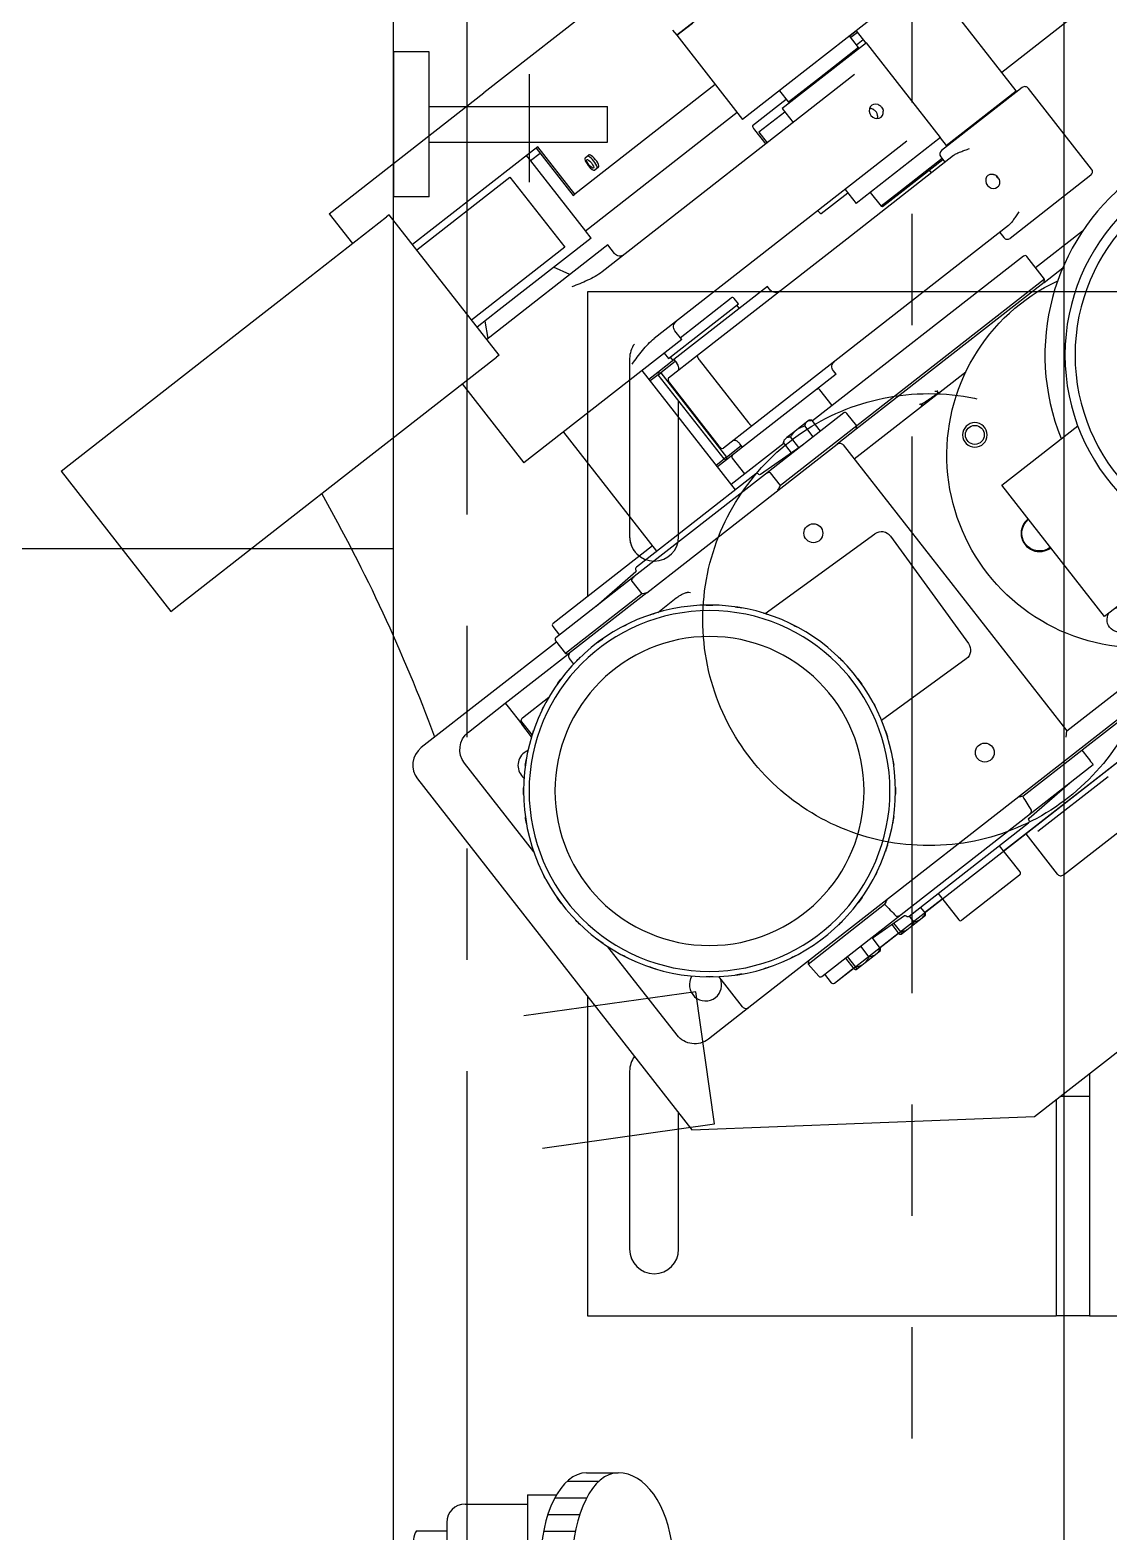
# Model space of a CAD drawing. Header units: millimetres. Extents: x 10462777 to 22643323, y 453826 to 1389191.
# Drawn here: x 11298208 to 11298692, y 595325 to 595999 of the extents above; entities that cross this region are included whole.
import ezdxf

# ---------------------------------------------------------------- set-up
doc = ezdxf.new("R2010")
doc.units = ezdxf.units.MM
doc.header["$LTSCALE"] = 200
doc.header["$MEASUREMENT"] = 0
for name, pattern in [('CENTER', [2, 1.25, -0.25, 0.25, -0.25]), ('HIDDEN', [3.75, 2.5, -1.25]), ('PHANTOM', [2.5, 1.25, -0.25, 0.25, -0.25, 0.25, -0.25])]:
    doc.linetypes.add(name, pattern=pattern)
doc.layers.get('0').update_dxf_attribs({"linetype": 'CONTINUOUS'})
doc.layers.add('203', color=7, linetype='CONTINUOUS', true_color=0xffffff)
doc.layers.add('TOP$23', color=7, linetype='CONTINUOUS', true_color=0xffffff)
doc.layers.add('7', color=7, linetype='CONTINUOUS')
doc.layers.add('CENTER', color=1, linetype='CONTINUOUS')
doc.layers.add('LAYOUT', color=8, linetype='CONTINUOUS', lineweight=25)

# ---------------------------------------------------------------- blocks, each defined once
blk = doc.blocks.new('r710ic')
at = {"layer": 'LAYOUT', "color": 3}
blk.add_circle((272041.37, 104232.63), 2050.12, dxfattribs=at)
blk = doc.blocks.new('A$C5E755264')
at = {"color": 60}
for p, q in [((60.68, 125.87), (60.68, 112.26)), ((64.41, 112.26), (26.46, 112.26)), ((76.79, 75.96), (14.09, 75.96))]:
    blk.add_line(p, q, dxfattribs=at)
at = {"color": 60, "linetype": 'Continuous'}
for p, q in [((72.66, 104.01), (72.66, 75.96)), ((76.79, 75.96), (76.79, 63.01))]:
    blk.add_line(p, q, dxfattribs=at)
at = {"color": 60, "linetype": 'CENTER'}
for p, q in [((60.44, 68.82), (60.44, 54.53)), ((67.94, 66.9), (67.94, 52.61)), ((75.44, 63.76), (75.44, 49.47)), ((82.94, 58.2), (82.94, 43.91)), ((86.69, 49.61), (86.69, 35.32))]:
    blk.add_line(p, q, dxfattribs=at)
at = {"color": 60}
for centre, radius, start, end in [((56.87, 120.62), 6.49, 54.0166, 125.9834), ((64.41, 104.01), 8.25, 0, 90)]:
    blk.add_arc(centre, radius, start, end, dxfattribs=at)
at = {"color": 60, "linetype": 'Continuous'}
for centre in [(45.44, 49.61), (45.44, 35.32)]:
    blk.add_ellipse(centre, major_axis=(-41.25, 0), ratio=0.5, start_param=3.141593, end_param=6.283185, dxfattribs=at)
at = {"color": 60}
blk.add_ellipse((45.44, 35.32), major_axis=(-41.25, 0), ratio=0.600481, start_param=1.746199, end_param=3.141593, dxfattribs=at)
blk = doc.blocks.new('A$C107C3577')
at = {"color": 151}
blk.add_line((2172, 136.11), (2172, 1873.11), dxfattribs=at)
at = {"color": 4}
blk.add_line((733, 136.11), (2418.73, 136.11), dxfattribs=at)
at = {"layer": '7', "color": 2}
for p, q in [((2395, 136.11), (2330, 136.11)), ((2330, 120.11), (2330, 136.11)), ((2395, 120.11), (2395, 136.11)), ((2330, 120.11), (2395, 120.11)), ((2354.5, 120.11), (2354.5, 40.11)), ((2370.5, 120.11), (2370.5, 40.11)), ((2354.5, 40.11), (2370.5, 40.11))]:
    blk.add_line(p, q, dxfattribs=at)
at = {"layer": 'CENTER'}
blk.add_line((2336.5, 75.11), (2385.09, 75.11), dxfattribs=at)
at = {"layer": '7', "linetype": 'Continuous'}
blk.add_blockref('A$C5E755264', (1670.53, 0), dxfattribs=at)

msp = doc.modelspace()

# ---------------------------------------------------------------- linework, layer by layer
at = {"linetype": 'HIDDEN'}
msp.add_circle((11298611.13364, 595734.49862, 0), 101.50652, dxfattribs=at)
at = {"layer": '203', "color": 252, "linetype": 'Continuous'}
for p, q in [((11299260.44565, 596461.97454, 0), (11298643.89346, 595980.27119, 0)), ((11298562.52656, 596089.19969, 0), (11298411.34375, 595971.08273, 0)), ((11298650.34905, 595971.98996, 0), (11298610.02281, 596023.60521, 0)), ((11298518.42521, 596012.95538, 0), (11298497.90313, 595996.92177, 0)), ((11298592.0731, 596009.58168, 0), (11298547.97738, 595975.13032, 0)), ((11298497.90313, 595996.92177, 0), (11298504.96327, 596002.43776, 0)), ((11298496.05612, 595999.28584, 0), (11298497.90313, 595996.92177, 0)), ((11298497.90313, 595996.92177, 0), (11298527.4553, 595959.09672, 0)), ((11298579.56998, 595991.4748, 0), (11298575.52468, 595996.65255, 0)), ((11298578.54261, 595998.92087, 0), (11298575.56441, 595996.59404, 0)), ((11298579.11851, 595998.1914, 0), (11298576.14267, 595995.86642, 0)), ((11298578.50193, 595998.9784, 0), (11298582.85497, 595993.40675, 0)), ((11298578.60583, 595992.71471, 0), (11298581.58591, 595995.043, 0)), ((11298583.02991, 595993.54347, 0), (11298546.42973, 595964.94828, 0)), ((11298579.56998, 595991.4748, 0), (11298561.9697, 595977.72395, 0)), ((11298579.48381, 595990.77295, 0), (11298579.56998, 595991.4748, 0)), ((11298616.2761, 595950.99028, 0), (11298583.02991, 595993.54347, 0)), ((11298515.18539, 595974.8015, 0), (11298452.18622, 595925.58115, 0)), ((11298577.75616, 595979.27088, 0), (11298464.40542, 595890.71158, 0)), ((11298547.97738, 595975.13032, 0), (11298527.4553, 595959.09672, 0)), ((11298561.9697, 595977.72395, 0), (11298548.04911, 595966.84799, 0)), ((11298341.82007, 595916.76488, 0), (11298411.34375, 595971.08273, 0)), ((11298547.08193, 595968.08554, 0), (11298531.98187, 595956.28808, 0)), ((11298544.00381, 595972.02574, 0), (11298548.04911, 595966.84799, 0)), ((11298650.2068, 595971.24431, 0), (11298616.77194, 595945.12213, 0)), ((11298618.82817, 595947.36316, 0), (11298650.34905, 595971.98996, 0)), ((11298653.02095, 595973.44296, 0), (11298650.2068, 595971.24431, 0)), ((11298650.26288, 595971.28812, 0), (11298650.34905, 595971.98996, 0)), ((11298684.14917, 595936.84925, 0), (11298655.82834, 595973.09826, 0)), ((11298525.03786, 595962.19452, 0), (11298456.93757, 595908.98873, 0)), ((11298546.39268, 595962.47089, 0), (11298534.76669, 595953.38767, 0)), ((11298546.42973, 595964.94828, 0), (11298545.20485, 595963.9913, 0)), ((11298545.20485, 595963.9913, 0), (11298550.13022, 595957.68712, 0)), ((11298548.04911, 595966.84799, 0), (11298548.75095, 595966.76181, 0)), ((11298601.15163, 595949.32604, 0), (11298487.80089, 595860.76674, 0)), ((11298532.89107, 595954.46035, 0), (11298537.86005, 595948.10035, 0)), ((11298534.76669, 595953.38767, 0), (11298538.5044, 595948.60362, 0)), ((11298616.2761, 595950.99028, 0), (11298578.45105, 595921.43811, 0)), ((11298616.10068, 595950.85419, 0), (11298618.82817, 595947.36316, 0)), ((11298432.27654, 595944.28999, 0), (11298379.34104, 595902.93224, 0)), ((11298432.36976, 595940.55571, 0), (11298430.52275, 595942.91977, 0)), ((11298435.56312, 595946.85775, 0), (11298432.27654, 595944.28999, 0)), ((11298436.6543, 595943.90316, 0), (11298432.31076, 595940.50961, 0)), ((11298434.80617, 595946.26635, 0), (11298451.42927, 595924.98976, 0)), ((11298452.18622, 595925.58115, 0), (11298435.56312, 595946.85775, 0)), ((11298456.76569, 595941.84939, 0), (11298458.51853, 595943.21886, 0)), ((11298574.26384, 595905.56599, 0), (11298622.23036, 595943.04153, 0)), ((11298617.03979, 595941.52429, 0), (11298597.5645, 595926.30853, 0)), ((11298598.16609, 595926.14402, 0), (11298617.35293, 595941.13442, 0)), ((11298616.42724, 595942.31475, 0), (11298618.27425, 595939.95068, 0)), ((11298618.82817, 595947.36316, 0), (11298619.53002, 595947.27698, 0)), ((11298432.31076, 595940.50961, 0), (11298456.93757, 595908.98873, 0)), ((11298462.82822, 595937.70271, 0), (11298461.07538, 595936.33324, 0)), ((11298611.2284, 595936.34959, 0), (11298612.1519, 595935.16755, 0)), ((11298381.18789, 595900.56805, 0), (11298422.97679, 595933.21712, 0)), ((11298422.97679, 595933.21712, 0), (11298447.6036, 595901.69624, 0)), ((11298573.52568, 595927.74229, 0), (11298578.45105, 595921.43811, 0)), ((11298642.71058, 595932.19722, 0), (11298642.50342, 595932.46237, 0)), ((11298683.80446, 595934.04187, 0), (11298647.55545, 595905.72104, 0)), ((11298451.42927, 595924.98976, 0), (11298452.18622, 595925.58115, 0)), ((11298562.76538, 595916.88698, 0), (11298574.71347, 595926.22185, 0)), ((11298584.76225, 595926.36882, 0), (11298589.64405, 595920.12039, 0)), ((11298597.5645, 595926.30853, 0), (11298589.64405, 595920.12039, 0)), ((11298590.3459, 595920.03422, 0), (11298598.16609, 595926.14402, 0)), ((11298319.45067, 595877.71437, 0), (11298367.66569, 595915.38408, 0)), ((11298341.82007, 595916.76488, 0), (11298352.28647, 595903.36851, 0)), ((11298368.87359, 595916.32779, 0), (11298367.66569, 595915.38408, 0)), ((11298418.12721, 595853.28604, 0), (11298368.87359, 595916.32779, 0)), ((11298589.64405, 595920.12039, 0), (11298590.3459, 595920.03422, 0)), ((11298459.45925, 595905.88274, 0), (11298456.99657, 595909.03483, 0)), ((11298646.85716, 595911.52065, 0), (11298598.89065, 595874.04511, 0)), ((11298642.90106, 595908.42981, 0), (11298644.74807, 595906.06574, 0)), ((11298680.12155, 595908.95633, 0), (11298659.02288, 595892.47224, 0)), ((11298447.6036, 595901.69624, 0), (11298405.8147, 595869.04717, 0)), ((11298466.92103, 595902.82927, 0), (11298412.58282, 595860.37561, 0)), ((11298459.45925, 595905.88274, 0), (11298418.16702, 595873.62172, 0)), ((11298469.99938, 595898.88916, 0), (11298466.92103, 595902.82927, 0)), ((11298507.25938, 595853.21636, 0), (11298574.26384, 595905.56599, 0)), ((11298653.61746, 595897.76683, 0), (11298558.81616, 595823.69994, 0)), ((11298663.02486, 595887.35019, 0), (11298655.02115, 595897.59448, 0)), ((11298449.88747, 595889.52139, 0), (11298442.60786, 595892.7168, 0)), ((11298663.02486, 595887.35019, 0), (11298578.70567, 595821.47282, 0)), ((11298662.78932, 595885.89713, 0), (11298671.2487, 595892.50632, 0)), ((11298662.85251, 595885.9465, 0), (11298663.02486, 595887.35019, 0)), ((11298538.66307, 595884.0968, 0), (11298496.65571, 595851.27705, 0)), ((11298535.66696, 595881.75573, 0), (11298514.666, 595881.75573, 0)), ((11298539.89441, 595882.52075, 0), (11298538.66307, 595884.0968, 0)), ((11298543.73515, 595881.75573, 0), (11298540.78482, 595881.75573, 0)), ((11298662.85251, 595885.9465, 0), (11298578.52874, 595820.06555, 0)), ((11298308.58574, 595869.22576, 0), (11298319.45067, 595877.71437, 0)), ((11298418.16702, 595873.62172, 0), (11298408.27283, 595865.89153, 0)), ((11298494.16071, 595851.80236, 0), (11298525.60278, 595876.3676, 0)), ((11298494.16071, 595851.80236, 0), (11298525.60278, 595876.3676, 0)), ((11298499.50596, 595861.11812, 0), (11298522.3213, 595878.94342, 0)), ((11298525.60278, 595876.3676, 0), (11298523.72499, 595878.77107, 0)), ((11298526.01532, 595874.21529, 0), (11298524.81476, 595875.75193, 0)), ((11298598.89065, 595874.04511, 0), (11298531.88619, 595821.69548, 0)), ((11298225.18172, 595804.0634, 0), (11298308.58574, 595869.22576, 0)), ((11298411.69302, 595868.56348, 0), (11298413.03242, 595860.72707, 0)), ((11298500.16722, 595860.27609, 0), (11298429.24524, 595804.86577, 0)), ((11298500.16722, 595860.27609, 0), (11298497.08887, 595864.21619, 0)), ((11298492.32643, 595854.15014, 0), (11298494.16071, 595851.80236, 0)), ((11298368.70429, 595814.67262, 0), (11298416.91931, 595852.34232, 0)), ((11298418.12721, 595853.28604, 0), (11298416.91931, 595852.34232, 0)), ((11298476.77126, 595851.75531, 0), (11298476.77126, 595771.75417, 0)), ((11298489.41849, 595845.62272, 0), (11298496.6556, 595851.27696, 0)), ((11298497.27121, 595850.48889, 0), (11298490.69983, 595845.35477, 0)), ((11298494.24992, 595843.05226, 0), (11298507.25938, 595853.21636, 0)), ((11298494.94873, 595852.41803, 0), (11298496.14929, 595850.88139, 0)), ((11298496.65571, 595851.27705, 0), (11298497.88705, 595849.701, 0)), ((11298507.95113, 595851.21874, 0), (11298530.11526, 595822.84995, 0)), ((11298401.54026, 595840.32653, 0), (11298429.24524, 595804.86577, 0)), ((11298524.26277, 595792.80739, 0), (11298482.3979, 595846.39199, 0)), ((11298485.43212, 595842.50822, 0), (11298489.41849, 595845.62272, 0)), ((11298489.61242, 595844.50519, 0), (11298486.04765, 595841.72009, 0)), ((11298489.41849, 595845.62272, 0), (11298490.69983, 595845.35477, 0)), ((11298489.41849, 595845.62272, 0), (11298489.61242, 595844.50519, 0)), ((11298489.61242, 595844.50519, 0), (11298490.69983, 595845.35477, 0)), ((11298519.16459, 595806.68014, 0), (11298489.61242, 595844.50519, 0)), ((11298490.69983, 595845.35477, 0), (11298520.252, 595807.52972, 0)), ((11298494.63778, 595840.81721, 0), (11298516.80191, 595812.44842, 0)), ((11298569.44658, 595844.6957, 0), (11298527.43922, 595811.87595, 0)), ((11298569.44658, 595844.6957, 0), (11298568.21524, 595846.27174, 0)), ((11298605.96746, 595828.81266, 0), (11298627.70327, 595845.79454, 0)), ((11298567.68374, 595830.62789, 0), (11298562.14263, 595837.72019, 0)), ((11298614.80436, 595835.71742, 0), (11298614.7448, 595835.70922, 0)), ((11298498.77157, 595771.75417, 0), (11298498.77157, 595832.84379, 0)), ((11298572.87627, 595827.31156, 0), (11298537.69086, 595799.8217, 0)), ((11298578.70651, 595821.47348, 0), (11298574.27996, 595827.1392, 0)), ((11298577.59893, 595806.64874, 0), (11298605.96746, 595828.81266, 0)), ((11298531.88619, 595821.69548, 0), (11298518.87673, 595811.53138, 0)), ((11298578.70651, 595821.47348, 0), (11298544.42507, 595794.68988, 0)), ((11298552.54093, 595820.3071, 0), (11298550.89921, 595819.02445, 0)), ((11298556.08677, 595823.07741, 0), (11298552.54093, 595820.3071, 0)), ((11298559.21452, 595816.63782, 0), (11298555.40164, 595821.51808, 0)), ((11298556.90763, 595823.71874, 0), (11298556.08677, 595823.07741, 0)), ((11298557.29697, 595824.02292, 0), (11298556.90763, 595823.71874, 0)), ((11298558.58639, 595824.00628, 0), (11298557.19815, 595824.0242, 0)), ((11298562.39927, 595819.12603, 0), (11298558.58639, 595824.00628, 0)), ((11298578.53416, 595820.06979, 0), (11298569.86843, 595813.29937, 0)), ((11298578.53416, 595820.06979, 0), (11298578.70651, 595821.47348, 0)), ((11298643.84317, 595794.9526, 0), (11298677.92881, 595821.58322, 0)), ((11298357.83935, 595806.184, 0), (11298368.70429, 595814.67262, 0)), ((11298447.01571, 595818.7484, 0), (11298488.88059, 595765.1638, 0)), ((11298496.7057, 595756.13839, 0), (11298569.86592, 595813.29742, 0)), ((11298546.08404, 595813.75252, 0), (11298522.37509, 595795.22906, 0)), ((11298527.43922, 595811.87595, 0), (11298526.20788, 595813.45199, 0)), ((11298554.83776, 595813.21833, 0), (11298535.44775, 595799.64311, 0)), ((11298546.16585, 595815.40482, 0), (11298545.84738, 595814.05348, 0)), ((11298549.44799, 595809.44491, 0), (11298545.84738, 595814.05348, 0)), ((11298547.35337, 595816.25414, 0), (11298546.53251, 595815.61281, 0)), ((11298550.89921, 595819.02445, 0), (11298547.35337, 595816.25414, 0)), ((11298552.76327, 595811.76604, 0), (11298549.03214, 595816.54168, 0)), ((11298572.67331, 595812.95271, 0), (11298673.02755, 595684.50513, 0)), ((11298274.43534, 595741.02164, 0), (11298357.83935, 595806.184, 0)), ((11298515.59982, 595803.89503, 0), (11298519.16459, 595806.68014, 0)), ((11298520.20201, 595806.22162, 0), (11298516.21564, 595803.10712, 0)), ((11298520.252, 595807.52972, 0), (11298519.16459, 595806.68014, 0)), ((11298519.16459, 595806.68014, 0), (11298520.20201, 595806.22162, 0)), ((11298527.43911, 595811.87586, 0), (11298520.20201, 595806.22162, 0)), ((11298520.252, 595807.52972, 0), (11298520.20201, 595806.22162, 0)), ((11298520.252, 595807.52972, 0), (11298526.82338, 595812.66384, 0)), ((11298522.82034, 595806.99825, 0), (11298528.36145, 595799.90595, 0)), ((11298221.49411, 595801.18232, 0), (11298225.18172, 595804.0634, 0)), ((11298221.49411, 595801.18232, 0), (11298270.74773, 595738.14057, 0)), ((11298537.69086, 595799.8217, 0), (11298478.82609, 595753.8315, 0)), ((11298533.36328, 595799.91723, 0), (11298479.78033, 595758.05364, 0)), ((11298544.42507, 595794.68988, 0), (11298539.99852, 595800.3556, 0)), ((11298690.01843, 595735.85095, 0), (11298643.84317, 595794.9526, 0)), ((11298476.77126, 595780.66305, 0), (11298476.77126, 595771.75417, 0)), ((11298537.6755, 595737.19131, 0), (11298586.89608, 595773.01313, 0)), ((11298486.99145, 595767.58433, 0), (11298442.42758, 595732.76721, 0)), ((11298593.88108, 595771.91261, 0), (11298628.88638, 595723.81396, 0)), ((11298731.2956, 595768.10021, 0), (11298690.01843, 595735.85095, 0)), ((11298478.82609, 595753.8315, 0), (11298443.64067, 595726.34164, 0)), ((11298479.54203, 595755.96477, 0), (11298461.67918, 595740.43487, 0)), ((11298484.48317, 595746.5891, 0), (11298496.7057, 595756.13839, 0)), ((11298484.48398, 595746.58973, 0), (11298496.70578, 595756.13845, 0)), ((11298482.17632, 595746.05583, 0), (11298447.89487, 595719.27222, 0)), ((11298484.48398, 595746.58973, 0), (11298449.29856, 595719.09987, 0)), ((11298477.74977, 595751.72155, 0), (11298482.17632, 595746.05583, 0)), ((11298503.33678, 595746.77507, 0), (11298504.09375, 595746.68213, 0)), ((11298679.99087, 595675.98685, 0), (11298771.97242, 595747.85071, 0)), ((11298270.74773, 595738.14057, 0), (11298274.43534, 595741.02164, 0)), ((11298489.40338, 595737.74282, 0), (11298497.71489, 595744.23649, 0)), ((11298568.66567, 595571.24279, 0), (11298779.80416, 595736.20225, 0)), ((11298644.63277, 595630.5948, 0), (11298779.80416, 595736.20225, 0)), ((11298442.25522, 595731.36352, 0), (11298445.21672, 595727.57297, 0)), ((11298443.89585, 595724.39658, 0), (11298383.21532, 595676.98776, 0)), ((11298420.92977, 595696.93574, 0), (11298449.29823, 595719.09961, 0)), ((11298443.46832, 595724.93795, 0), (11298447.89487, 595719.27222, 0)), ((11298447.89487, 595719.27222, 0), (11298449.29856, 595719.09987, 0)), ((11298673.02755, 595684.50513, 0), (11298718.73282, 595720.21401, 0)), ((11298449.74188, 595716.90816, 0), (11298451.60013, 595714.52971, 0)), ((11298724.88953, 595712.33379, 0), (11298530.24811, 595560.26324, 0)), ((11298627.78587, 595716.82895, 0), (11298589.87541, 595689.23843, 0)), ((11298440.41951, 595699.47243, 0), (11298428.66252, 595690.28686, 0)), ((11298404.38131, 595684.00667, 0), (11298420.92959, 595696.9356, 0)), ((11298420.92977, 595696.93574, 0), (11298422.16111, 595695.3597, 0)), ((11298422.16111, 595695.3597, 0), (11298428.31782, 595687.47948, 0)), ((11298427.92878, 595689.08306, 0), (11298428.85421, 595687.89856, 0)), ((11298432.73653, 595681.82379, 0), (11298428.31782, 595687.47948, 0)), ((11298428.85421, 595687.89856, 0), (11298432.98081, 595682.61675, 0)), ((11298672.68285, 595681.69775, 0), (11298673.02755, 595684.50513, 0)), ((11298653.31109, 595655.14329, 0), (11298679.79908, 595675.83797, 0)), ((11298433.72437, 595630.20634, 0), (11298402.65779, 595669.96975, 0)), ((11298655.99632, 595646.84632, 0), (11298684.84214, 595669.38315, 0)), ((11298381.49181, 595662.95084, 0), (11298504.62585, 595505.34645, 0)), ((11298656.06206, 595645.26651, 0), (11298674.40023, 595661.20764, 0)), ((11298598.63676, 595602.03212, 0), (11298655.99632, 595646.84632, 0)), ((11298656.01179, 595644.56121, 0), (11298655.99608, 595644.58131, 0)), ((11298671.54157, 595619.89234, 0), (11298707.71177, 595648.1516, 0)), ((11298671.54157, 595619.89234, 0), (11298707.71177, 595648.1516, 0)), ((11298602.25395, 595601.29194, 0), (11298655.83944, 595643.15751, 0)), ((11298602.25395, 595601.29194, 0), (11298655.83944, 595643.15751, 0)), ((11298654.57328, 595638.36218, 0), (11298668.73418, 595620.23705, 0)), ((11298652.03273, 595621.14784, 0), (11298642.7977, 595632.96814, 0)), ((11298658.53891, 595511.38325, 0), (11298816.1433, 595634.51729, 0)), ((11298651.86038, 595619.74415, 0), (11298625.93446, 595599.4886, 0)), ((11298615.29573, 595611.48125, 0), (11298624.53076, 595599.66095, 0)), ((11298556.9089, 595579.82564, 0), (11298591.23587, 595606.64481, 0)), ((11298607.34967, 595605.27304, 0), (11298609.43234, 595602.60735, 0)), ((11298609.18738, 595602.90182, 0), (11298617.12658, 595609.10461, 0)), ((11298563.03805, 595574.21936, 0), (11298598.63676, 595602.03212, 0)), ((11298585.64994, 595591.43047, 0), (11298600.15374, 595601.58615, 0)), ((11298594.41788, 595597.56974, 0), (11298597.66496, 595593.41366, 0)), ((11298595.28066, 595598.17395, 0), (11298598.49385, 595594.06126, 0)), ((11298600.83455, 595601.4844, 0), (11298600.85026, 595601.46429, 0)), ((11298602.29487, 595601.32379, 0), (11298604.37754, 595598.6581, 0)), ((11298602.69076, 595596.3162, 0), (11298606.75032, 595599.48788, 0)), ((11298606.75032, 595599.48788, 0), (11298608.05318, 595600.50578, 0)), ((11298608.05318, 595600.50578, 0), (11298609.62153, 595601.73111, 0)), ((11298585.42894, 595591.71304, 0), (11298589.24182, 595586.83278, 0)), ((11298588.9985, 595587.12854, 0), (11298597.10111, 595593.45899, 0)), ((11298598.4694, 595593.01811, 0), (11298598.68304, 595593.18502, 0)), ((11298598.68304, 595593.18502, 0), (11298601.17426, 595595.13137, 0)), ((11298601.17426, 595595.13137, 0), (11298602.69076, 595596.3162, 0)), ((11298498.08668, 595547.82635, 0), (11298467.0201, 595587.58975, 0)), ((11298580.37414, 595587.7638, 0), (11298584.18701, 595582.88354, 0)), ((11298582.50024, 595580.54163, 0), (11298586.5598, 595583.71331, 0)), ((11298586.5598, 595583.71331, 0), (11298587.86266, 595584.73122, 0)), ((11298587.86266, 595584.73122, 0), (11298589.43101, 595585.95655, 0)), ((11298557.04085, 595581.19603, 0), (11298556.9089, 595579.82564, 0)), ((11298556.9089, 595579.82564, 0), (11298561.66766, 595574.35131, 0)), ((11298568.66567, 595571.24279, 0), (11298576.8891, 595577.66764, 0)), ((11298573.66156, 595582.51935, 0), (11298577.47443, 595577.6391, 0)), ((11298574.49045, 595583.16695, 0), (11298578.30332, 595578.28669, 0)), ((11298578.27887, 595577.24354, 0), (11298578.49252, 595577.41046, 0)), ((11298578.49252, 595577.41046, 0), (11298580.98373, 595579.35681, 0)), ((11298580.98373, 595579.35681, 0), (11298582.50024, 595580.54163, 0)), ((11298527.44072, 595560.60795, 0), (11298516.86555, 595574.14355, 0)), ((11298564.30046, 595575.2057, 0), (11298567.26198, 595571.41514, 0)), ((11298530.24811, 595560.26324, 0), (11298512.1236, 595546.10283, 0)), ((11298476.77126, 595531.75076, 0), (11298476.77126, 595451.74963, 0)), ((11298683.27419, 595530.70878, 0), (11298683.27419, 595520.2506, 0)), ((11298668.27398, 595518.98855, 0), (11298668.27398, 595421.7492, 0)), ((11298683.27419, 595520.2506, 0), (11298669.88861, 595520.2506, 0)), ((11298683.27419, 595520.2506, 0), (11298683.27419, 595421.7492, 0)), ((11298498.77157, 595451.74963, 0), (11298498.77157, 595512.83924, 0)), ((11298504.62585, 595505.34645, 0), (11298658.53891, 595511.38325, 0)), ((11298683.27419, 595421.7492, 0), (11298668.27398, 595421.7492, 0))]:
    msp.add_line(p, q, dxfattribs=at)
at = {"layer": '203', "color": 155, "linetype": 'Continuous'}
for p, q in [((11298457.77099, 595881.75573, 0), (11298457.77099, 595744.75285, 0)), ((11298817.7761, 595881.75573, 0), (11298457.77099, 595881.75573, 0)), ((11298457.77099, 595565.32155, 0), (11298457.77099, 595421.7492, 0)), ((11298457.77099, 595421.7492, 0), (11298668.27398, 595421.7492, 0)), ((11298683.27419, 595421.7492, 0), (11298817.7761, 595421.7492, 0))]:
    msp.add_line(p, q, dxfattribs=at)
at = {"layer": '203', "color": 172, "linetype": 'PHANTOM'}
msp.add_line((11298660.01365, 595639.43906, 0), (11298691.53452, 595664.06587, 0), dxfattribs=at)
msp.add_line((11298660.01365, 595639.43906, 0), (11298691.53452, 595664.06587, 0), dxfattribs=at)
at = {"layer": '203', "color": 251, "linetype": 'Continuous'}
for p, q in [((11298506.4903, 595567.39073, 0), (11298429.24786, 595556.53501, 0)), ((11298514.84085, 595507.9735, 0), (11298506.4903, 595567.39073, 0)), ((11298437.59841, 595497.11779, 0), (11298514.84085, 595507.9735, 0))]:
    msp.add_line(p, q, dxfattribs=at)
at = {"layer": '203', "color": 252, "linetype": 'Continuous', "extrusion": (0, 0, -1)}
for centre, radius in [((-11298763.21695, 595853.31912, 0), 91.00129), ((-11298763.21695, 595853.31912, 0), 86.50123), ((-11298631.74561, 595817.45459, 0), 5.50008), ((-11298512.62597, 595657.53599, 0), 83.50119), ((-11298512.62597, 595657.53599, 0), 81.00115), ((-11298512.62597, 595657.53599, 0), 69.3868)]:
    msp.add_circle(centre, radius, dxfattribs=at)
at = {"layer": '203', "color": 252, "linetype": 'Continuous'}
for centre in [(11298631.74561, 595817.45459, 0), (11298559.25295, 595773.27975, 0), (11298636.21173, 595674.77701, 0)]:
    msp.add_circle(centre, 4.25006, dxfattribs=at)
for centre, radius, start, end in [((11298654.25229, 595971.86692, 0), 2.00003, 38, 128.00000004), ((11298618.00328, 595943.54609, 0), 2.00003, 128.00000004, 218), ((11298682.57312, 595935.61791, 0), 2.00003, 308.00000004, 38), ((11298763.21695, 595853.31912, 0), 100.00142, 128.00000004, 202.03062186), ((11298646.32411, 595907.29708, 0), 2.00003, 218, 308.00000004), ((11298654.23313, 595896.97881, 0), 1.00001, 38, 128.00000004), ((11298522.93697, 595878.1554, 0), 1.00001, 38, 128.00000004), ((11298487.77142, 595851.75531, 0), 11.00016, 143.68778412, 180), ((11298561.35461, 595837.10452, 0), 1.00001, 38, 128.00000004), ((11298573.49194, 595826.52353, 0), 1.00001, 38, 128.00000004), ((11298523.60836, 595807.61392, 0), 1.00001, 128.00000004, 218), ((11298533.97895, 595799.1292, 0), 1.00001, 38, 128.00000004), ((11297685.76002, 595421.7492, 0), 750.01065, 20.28374988, 29.5031244), ((11298660.7741, 595773.282, 0), 8.26255, 127.99440258, 308.00000004), ((11298589.83832, 595768.97037, 0), 5.00007, 36.04642873, 126.04642879), ((11298487.77142, 595771.75417, 0), 11.00016, 180, 232.77941363), ((11298487.77142, 595771.75417, 0), 11.00016, 180, 0), ((11298480.396, 595757.26562, 0), 1.00001, 128.00000004, 218), ((11298443.04325, 595731.97919, 0), 1.00001, 128.00000004, 218), ((11298444.25634, 595725.55362, 0), 1.00001, 128.00000004, 218), ((11298451.31793, 595718.1395, 0), 2.00003, 128.00000004, 222.2261371), ((11298429.89386, 595688.71082, 0), 2.00003, 169.27383237, 218), ((11298429.89386, 595688.71082, 0), 2.00003, 128.00000004, 169.27383237), ((11298389.37203, 595669.10754, 0), 10.00014, 128.00000004, 218), ((11298433.88373, 595668.98539, 0), 7.2501, 128.00000004, 231.05558728), ((11298433.88373, 595668.98539, 0), 7.2501, 112.38504291, 128.00000004), ((11298655.22377, 595643.94554, 0), 1.00001, 308.00000004, 38), ((11298651.24471, 595620.53217, 0), 1.00001, 308.00000004, 38), ((11298670.31023, 595621.46839, 0), 2.00003, 218, 308.00000004), ((11298601.63828, 595602.07996, 0), 1.00001, 218, 308.00000004), ((11298625.31879, 595600.27662, 0), 1.00001, 218, 308.00000004), ((11298510.8425, 595570.48265, 0), 7.2501, 147.22061395, 308.00000004), ((11298510.8425, 595570.48265, 0), 7.2501, 308.00000004, 22.9081466), ((11298562.42238, 595575.00738, 0), 1.00001, 220.99999987, 308.00000004), ((11298568.05, 595572.03081, 0), 1.00001, 218, 308.00000004), ((11298529.01676, 595561.83929, 0), 2.00003, 218, 308.00000004), ((11298487.77142, 595531.75076, 0), 11.00016, 143.68778412, 180), ((11298487.77142, 595451.74963, 0), 11.00016, 180, 0)]:
    msp.add_arc(centre, radius, start, end, dxfattribs=at)
at = {"layer": '203', "color": 252, "linetype": 'Continuous', "extrusion": (0, 0, -1)}
for centre, radius, start, end in [((-11298472.36344, 595900.73617, 0), 3.00004, 231.99999996, 322), ((-11298542.25848, 595884.36776, 0), 3.00004, 231.99999996, 322), ((-11298705.69135, 595808.3752, 0), 86.50123, 219.13819507, 64.86180425), ((-11298499.45293, 595866.06321, 0), 3.00004, 322, 51.99999996), ((-11298570.57931, 595848.11875, 0), 3.00004, 322, 51.99999996), ((-11298571.09726, 595811.72137, 0), 2.00003, 51.99999996, 142), ((-11298535.16098, 595800.05271, 0), 0.50001, 235.00358798, 322), ((-11298660.7741, 595773.282, 0), 7.94816, 231.99997234, 51.99437716), ((-11298479.21397, 595756.34211, 0), 0.50001, 142, 228.996412), ((-11298696.61195, 595734.42946, 0), 5.50008, 71.65369399, 32.33499469), ((-11298624.84362, 595720.87171, 0), 5.00007, 143.95357127, 233.95357121), ((-11298410.53801, 595676.12645, 0), 10.00014, 322, 51.99999996), ((-11298680.96091, 595653.66043, 0), 10.00014, 49.00000012, 51.99999996), ((-11298656.39009, 595644.88915, 0), 0.50001, 322, 49.00000012), ((-11298600.44053, 595601.17656, 0), 0.50001, 55.00000006, 142), ((-11298505.9669, 595553.98305, 0), 10.00014, 231.99999996, 322)]:
    msp.add_arc(centre, radius, start, end, dxfattribs=at)
at = {"layer": '203', "color": 252, "linetype": 'Continuous'}
for centre, major_axis, ratio, start_param, end_param in [((11298587.4821, 595962.75792, 0), (2.09328, -2.67927), 0.893646994, 2.173987732, 7.250790228), ((11298533.21321, 595954.71203, 0), (1.23134, -1.57604), 0.204397812, 3.141592654, 4.71238898), ((11298458.92053, 595939.09131, 0), (2.15485, -2.75808), 0.278044951, 3.141592654, 6.283185307), ((11298459.91643, 595939.86939, 0), (2.15485, -2.75808), 0.278044951, 0, 3.141592654), ((11298460.67338, 595940.46079, 0), (2.15485, -2.75808), 0.278044951, 0, 3.141592654), ((11298639.73559, 595931.3374, 0), (2.09328, -2.67927), 0.866957637, 2.831557156, 6.593220805), ((11298561.53404, 595918.46302, 0), (1.23134, -1.57604), 0.204397812, 4.747732481, 6.283185307), ((11298495.48126, 595841.47622, 0), (1.23134, -1.57604), 0.535189366, 3.141592654, 4.71238898), ((11298517.64539, 595813.10743, 0), (1.23134, -1.57604), 0.535189366, 4.71238898, 6.283185307)]:
    msp.add_ellipse(centre, major_axis=major_axis, ratio=ratio, start_param=start_param, end_param=end_param, dxfattribs=at)
msp.add_ellipse((11298459.04001, 595939.18466, 0), major_axis=(-1.53918, 1.97005), ratio=0.278044951, dxfattribs=at)
for points, knots in [([(11298588.08321, 595959.86008, 0), (11298588.10314, 595959.97506, 0), (11298588.1165, 595960.09167, 0), (11298588.13499, 595960.41591, 0), (11298588.12637, 595960.62576, 0), (11298588.06761, 595961.05113, 0), (11298588.01791, 595961.26194, 0), (11298587.88125, 595961.6739, 0), (11298587.79314, 595961.87795, 0), (11298587.58175, 595962.27016, 0), (11298587.46025, 595962.4558, 0), (11298587.18641, 595962.80667, 0), (11298587.03225, 595962.9732, 0), (11298586.7048, 595963.27146, 0), (11298586.53068, 595963.40484, 0), (11298586.1609, 595963.63946, 0), (11298585.967, 595963.7391, 0), (11298585.5728, 595963.89751, 0), (11298585.36948, 595963.95766, 0), (11298585.07543, 595964.0134, 0), (11298584.98777, 595964.02615, 0), (11298584.90025, 595964.03501, 0)], [0, 0, 0, 0, 0.062527621, 0.062527621, 0.173787085, 0.173787085, 0.285046549, 0.285046549, 0.396306013, 0.396306013, 0.507565477, 0.507565477, 0.618824941, 0.618824941, 0.730084405, 0.730084405, 0.841343869, 0.841343869, 0.952603333, 0.952603333, 1, 1, 1, 1]), ([(11298588.26644, 595965.81834, 0), (11298588.42113, 595965.76086, 0), (11298588.5717, 595965.69213, 0), (11298588.79156, 595965.57235, 0), (11298588.86384, 595965.52964, 0), (11298589.00638, 595965.43851, 0), (11298589.07681, 595965.38994, 0), (11298589.28157, 595965.23804, 0), (11298589.41048, 595965.12794, 0), (11298589.65357, 595964.89055, 0), (11298589.76793, 595964.76303, 0), (11298590.08684, 595964.35485, 0), (11298590.25836, 595964.06154, 0), (11298590.42176, 595963.66847, 0), (11298590.45182, 595963.58842, 0), (11298590.50568, 595963.42832, 0), (11298590.52962, 595963.34793, 0), (11298590.59265, 595963.10573, 0), (11298590.62297, 595962.9429, 0), (11298590.64136, 595962.77858, 0)], [0, 0, 0, 0, 0.125, 0.125, 0.1875, 0.1875, 0.25, 0.25, 0.375, 0.375, 0.5, 0.5, 0.75, 0.75, 0.8125, 0.8125, 0.875, 0.875, 1, 1, 1, 1]), ([(11298622.23036, 595943.04153, 0), (11298622.64011, 595943.36167, 0), (11298623.12233, 595943.63436, 0), (11298624.18329, 595944.15015, 0), (11298624.76605, 595944.39259, 0), (11298625.98904, 595944.86697, 0), (11298626.63081, 595945.09934, 0), (11298627.62947, 595945.45615, 0), (11298627.96842, 595945.57641, 0), (11298628.65733, 595945.82178, 0), (11298629.00904, 595945.94751, 0), (11298629.3622, 595946.07547, 0)], [0, 0, 0, 0, 0.25, 0.25, 0.5, 0.5, 0.75, 0.75, 0.875, 0.875, 1, 1, 1, 1]), ([(11298638.45079, 595934.44261, 0), (11298638.60144, 595934.49074, 0), (11298638.75817, 595934.52632, 0), (11298639.07651, 595934.5714, 0), (11298639.23913, 595934.58124, 0), (11298639.57107, 595934.57477, 0), (11298639.74, 595934.55819, 0), (11298640.07257, 595934.49957, 0), (11298640.23768, 595934.45756, 0), (11298640.5652, 595934.34755, 0), (11298640.72824, 595934.27897, 0), (11298641.04002, 595934.11982, 0), (11298641.19019, 595934.0289, 0), (11298641.47878, 595933.82406, 0), (11298641.61825, 595933.709, 0), (11298641.87628, 595933.46229, 0), (11298641.99564, 595933.33037, 0), (11298642.21519, 595933.04949, 0), (11298642.31613, 595932.89909, 0), (11298642.49335, 595932.58817, 0), (11298642.56967, 595932.42815, 0), (11298642.69846, 595932.09931, 0), (11298642.75119, 595931.9293, 0), (11298642.83056, 595931.58581, 0), (11298642.85698, 595931.4142, 0), (11298642.89818, 595930.90007, 0), (11298642.87351, 595930.55436, 0), (11298642.72666, 595929.91195, 0), (11298642.60237, 595929.6059, 0), (11298642.43774, 595929.33954, 0)], [0, 0, 0, 0, 0.0625, 0.0625, 0.125, 0.125, 0.1875, 0.1875, 0.25, 0.25, 0.3125, 0.3125, 0.375, 0.375, 0.4375, 0.4375, 0.5, 0.5, 0.5625, 0.5625, 0.625, 0.625, 0.6875, 0.6875, 0.75, 0.75, 0.875, 0.875, 1, 1, 1, 1]), ([(11298641.27312, 595933.98777, 0), (11298641.33676, 595933.84112, 0), (11298641.40981, 595933.69555, 0), (11298641.60148, 595933.36081, 0), (11298641.72525, 595933.17695, 0), (11298641.99912, 595932.8261, 0), (11298642.15095, 595932.65775, 0), (11298642.43545, 595932.38493, 0), (11298642.56585, 595932.27351, 0), (11298642.7016, 595932.17099, 0)], [0, 0, 0, 0, 0.20947251, 0.20947251, 0.49311936, 0.49311936, 0.776766211, 0.776766211, 1, 1, 1, 1]), ([(11298651.52633, 595917.70668, 0), (11298651.31674, 595917.39497, 0), (11298651.10965, 595917.08412, 0), (11298650.7049, 595916.47503, 0), (11298650.50622, 595916.17524, 0), (11298649.91841, 595915.29256, 0), (11298649.53769, 595914.72608, 0), (11298648.78153, 595913.65417, 0), (11298648.40531, 595913.14738, 0), (11298647.64817, 595912.24271, 0), (11298647.26692, 595911.84079, 0), (11298646.85716, 595911.52065, 0)], [0, 0, 0, 0, 0.125, 0.125, 0.25, 0.25, 0.5, 0.5, 0.75, 0.75, 1, 1, 1, 1]), ([(11298464.40542, 595890.71158, 0), (11298463.41052, 595889.93427, 0), (11298462.35081, 595889.25573, 0), (11298460.1613, 595888.0055, 0), (11298459.02972, 595887.43563, 0), (11298456.7374, 595886.36464, 0), (11298455.5744, 595885.86284, 0), (11298453.233, 595884.89003, 0), (11298452.05321, 595884.41872, 0), (11298450.87606, 595883.94838, 0)], [0, 0, 0, 0, 0.25, 0.25, 0.5, 0.5, 0.75, 0.75, 1, 1, 1, 1]), ([(11298477.96555, 595849.27542, 0), (11298478.70669, 595850.30382, 0), (11298479.44941, 595851.33454, 0), (11298480.95977, 595853.37105, 0), (11298481.72802, 595854.37811, 0), (11298483.32176, 595856.34324, 0), (11298484.14845, 595857.30335, 0), (11298485.89124, 595859.12536, 0), (11298486.80599, 595859.98944, 0), (11298487.80089, 595860.76674, 0)], [0, 0, 0, 0, 0.25, 0.25, 0.5, 0.5, 0.75, 0.75, 1, 1, 1, 1]), ([(11298498.46872, 595846.34834, 0), (11298498.55226, 595846.41362, 0), (11298498.62245, 595846.4931, 0), (11298498.73721, 595846.67935, 0), (11298498.78206, 595846.78748, 0), (11298498.84262, 595847.02567, 0), (11298498.8586, 595847.15496, 0), (11298498.86221, 595847.43374, 0), (11298498.84939, 595847.58435, 0), (11298498.79586, 595847.89345, 0), (11298498.75535, 595848.05327, 0), (11298498.64619, 595848.38371, 0), (11298498.5781, 595848.55195, 0), (11298498.33976, 595849.05234, 0), (11298498.13097, 595849.3888, 0), (11298497.88705, 595849.701, 0)], [0, 0, 0, 0, 0.125, 0.125, 0.25, 0.25, 0.375, 0.375, 0.5, 0.5, 0.625, 0.625, 0.75, 0.75, 1, 1, 1, 1]), ([(11298507.25938, 595853.21636, 0), (11298507.18991, 595853.16209, 0), (11298507.15072, 595853.06601, 0), (11298507.14239, 595852.81092, 0), (11298507.17265, 595852.64834, 0), (11298507.26681, 595852.37329, 0), (11298507.30688, 595852.27472, 0), (11298507.40134, 595852.072, 0), (11298507.45551, 595851.96799, 0), (11298507.5779, 595851.75458, 0), (11298507.64632, 595851.64513, 0), (11298507.79142, 595851.43054, 0), (11298507.86877, 595851.32416, 0), (11298507.95113, 595851.21874, 0)], [0, 0, 0, 0, 0.25, 0.25, 0.5, 0.5, 0.625, 0.625, 0.75, 0.75, 0.875, 0.875, 1, 1, 1, 1]), ([(11298530.11526, 595822.84995, 0), (11298530.19762, 595822.74453, 0), (11298530.28213, 595822.64375, 0), (11298530.45524, 595822.45105, 0), (11298530.54489, 595822.35818, 0), (11298530.72234, 595822.1878, 0), (11298530.81016, 595822.11007, 0), (11298530.98401, 595821.96937, 0), (11298531.06996, 595821.90665, 0), (11298531.31406, 595821.74875, 0), (11298531.46449, 595821.68005, 0), (11298531.71402, 595821.62642, 0), (11298531.81672, 595821.64121, 0), (11298531.88619, 595821.69548, 0)], [0, 0, 0, 0, 0.125, 0.125, 0.25, 0.25, 0.375, 0.375, 0.5, 0.5, 0.75, 0.75, 1, 1, 1, 1]), ([(11298552.54093, 595820.3071, 0), (11298552.9834, 595820.57576, 0), (11298553.44644, 595820.80564, 0), (11298554.40496, 595821.20427, 0), (11298554.90222, 595821.37353, 0), (11298555.40164, 595821.51808, 0)], [0, 0, 0, 0, 0.5, 0.5, 1, 1, 1, 1]), ([(11298556.90763, 595823.71874, 0), (11298557.14666, 595823.82874, 0), (11298557.41076, 595823.90326, 0), (11298557.97996, 595823.9943, 0), (11298558.27919, 595824.01025, 0), (11298558.58639, 595824.00628, 0)], [0, 0, 0, 0, 0.5, 0.5, 1, 1, 1, 1]), ([(11298526.20788, 595813.45199, 0), (11298526.08592, 595813.60809, 0), (11298525.95781, 595813.75518, 0), (11298525.68977, 595814.03208, 0), (11298525.54823, 595814.16315, 0), (11298525.2612, 595814.39975, 0), (11298525.11633, 595814.50515, 0), (11298524.8239, 595814.69037, 0), (11298524.67547, 595814.77029, 0), (11298524.38847, 595814.89723, 0), (11298524.24838, 595814.94536, 0), (11298523.97516, 595815.01026, 0), (11298523.84414, 595815.02625, 0), (11298523.47765, 595815.025, 0), (11298523.26261, 595814.95801, 0), (11298523.09553, 595814.82747, 0)], [0, 0, 0, 0, 0.125, 0.125, 0.25, 0.25, 0.375, 0.375, 0.5, 0.5, 0.625, 0.625, 0.75, 0.75, 1, 1, 1, 1]), ([(11298547.35337, 595816.25414, 0), (11298547.5924, 595816.36414, 0), (11298547.8565, 595816.43866, 0), (11298548.4257, 595816.5297, 0), (11298548.72494, 595816.54564, 0), (11298549.03214, 595816.54168, 0)], [0, 0, 0, 0, 0.5, 0.5, 1, 1, 1, 1]), ([(11298549.03214, 595816.54168, 0), (11298549.29339, 595816.9916, 0), (11298549.57778, 595817.43286, 0), (11298550.19607, 595818.26599, 0), (11298550.53112, 595818.65975, 0), (11298550.89921, 595819.02445, 0)], [0, 0, 0, 0, 0.5, 0.5, 1, 1, 1, 1]), ([(11298539.99852, 595800.3556, 0), (11298539.93272, 595800.43982, 0), (11298539.83616, 595800.49985, 0), (11298539.63273, 595800.56687, 0), (11298539.52379, 595800.57779, 0), (11298539.20393, 595800.57221, 0), (11298538.9926, 595800.51976, 0), (11298538.59291, 595800.37709, 0), (11298538.39943, 595800.28347, 0), (11298538.03146, 595800.07066, 0), (11298537.85708, 595799.95157, 0), (11298537.69086, 595799.8217, 0)], [0, 0, 0, 0, 0.125, 0.125, 0.25, 0.25, 0.5, 0.5, 0.75, 0.75, 1, 1, 1, 1]), ([(11298478.82609, 595753.8315, 0), (11298478.66, 595753.70173, 0), (11298478.50158, 595753.56081, 0), (11298478.2048, 595753.25369, 0), (11298478.06756, 595753.08885, 0), (11298477.83227, 595752.73458, 0), (11298477.73315, 595752.5484, 0), (11298477.64926, 595752.23753, 0), (11298477.63324, 595752.12879, 0), (11298477.6451, 595751.96738, 0), (11298477.65499, 595751.91467, 0), (11298477.69082, 595751.81222, 0), (11298477.71695, 595751.76356, 0), (11298477.74977, 595751.72155, 0)], [0, 0, 0, 0, 0.25, 0.25, 0.5, 0.5, 0.75, 0.75, 0.875, 0.875, 0.9375, 0.9375, 1, 1, 1, 1]), ([(11298497.71489, 595744.23649, 0), (11298498.12115, 595744.5539, 0), (11298498.5425, 595744.85025, 0), (11298499.41304, 595745.40446, 0), (11298499.86212, 595745.66248, 0), (11298500.79266, 595746.13245, 0), (11298501.27553, 595746.34654, 0), (11298502.02437, 595746.59915, 0), (11298502.27925, 595746.67243, 0), (11298502.6713, 595746.74914, 0), (11298502.8027, 595746.7689, 0), (11298503.06768, 595746.78989, 0), (11298503.20118, 595746.79172, 0), (11298503.33678, 595746.77507, 0)], [0, 0, 0, 0, 0.25, 0.25, 0.5, 0.5, 0.75, 0.75, 0.875, 0.875, 0.9375, 0.9375, 1, 1, 1, 1]), ([(11298684.25869, 595670.12993, 0), (11298684.32446, 595670.04575, 0), (11298684.38551, 595669.96762, 0), (11298684.48929, 595669.83478, 0), (11298684.53243, 595669.77956, 0), (11298684.60699, 595669.68413, 0), (11298684.63837, 595669.64396, 0), (11298684.69219, 595669.57508, 0), (11298684.71488, 595669.54604, 0), (11298684.77357, 595669.47091, 0), (11298684.79988, 595669.43724, 0), (11298684.83412, 595669.39342, 0), (11298684.84224, 595669.38302, 0), (11298684.8421, 595669.3832, 0)], [0, 0, 0, 0, 0.125, 0.125, 0.25, 0.25, 0.375, 0.375, 0.5, 0.5, 0.75, 0.75, 1, 1, 1, 1]), ([(11298655.99632, 595646.84632, 0), (11298656.16317, 595646.97668, 0), (11298656.32053, 595647.11625, 0), (11298656.61404, 595647.41595, 0), (11298656.75048, 595647.5758, 0), (11298656.99219, 595647.92573, 0), (11298657.09645, 595648.11214, 0), (11298657.19229, 595648.41562, 0), (11298657.21416, 595648.52281, 0), (11298657.2148, 595648.73827, 0), (11298657.19212, 595648.8473, 0), (11298657.13565, 595648.93909, 0)], [0, 0, 0, 0, 0.25, 0.25, 0.5, 0.5, 0.75, 0.75, 0.875, 0.875, 1, 1, 1, 1]), ([(11298596.33053, 595601.43292, 0), (11298596.40534, 595601.35652, 0), (11298596.50474, 595601.30818, 0), (11298596.71329, 595601.25631, 0), (11298596.81979, 595601.25133, 0), (11298597.13999, 595601.27014, 0), (11298597.34507, 595601.32593, 0), (11298597.74382, 595601.47558, 0), (11298597.93304, 595601.5697, 0), (11298598.29582, 595601.78242, 0), (11298598.46966, 595601.90157, 0), (11298598.63676, 595602.03212, 0)], [0, 0, 0, 0, 0.125, 0.125, 0.25, 0.25, 0.5, 0.5, 0.75, 0.75, 1, 1, 1, 1]), ([(11298604.37754, 595598.6581, 0), (11298604.1453, 595598.23086, 0), (11298603.89071, 595597.81287, 0), (11298603.33254, 595597.02671, 0), (11298603.02792, 595596.65673, 0), (11298602.69076, 595596.3162, 0)], [0, 0, 0, 0, 0.5, 0.5, 1, 1, 1, 1]), ([(11298606.75032, 595599.48788, 0), (11298606.39281, 595599.2853, 0), (11298606.01118, 595599.11896, 0), (11298605.20851, 595598.84551, 0), (11298604.79562, 595598.74077, 0), (11298604.37754, 595598.6581, 0)], [0, 0, 0, 0, 0.5, 0.5, 1, 1, 1, 1]), ([(11298609.62153, 595601.73111, 0), (11298609.63682, 595601.8198, 0), (11298609.62496, 595601.94236, 0), (11298609.55687, 595602.24282, 0), (11298609.50156, 595602.41745, 0), (11298609.43234, 595602.60735, 0)], [0, 0, 0, 0, 0.5, 0.5, 1, 1, 1, 1]), ([(11298598.4694, 595593.01811, 0), (11298598.37964, 595593.02473, 0), (11298598.2636, 595593.06589, 0), (11298597.98853, 595593.20465, 0), (11298597.83247, 595593.30056, 0), (11298597.66496, 595593.41366, 0)], [0, 0, 0, 0, 0.5, 0.5, 1, 1, 1, 1]), ([(11298601.17426, 595595.13137, 0), (11298600.76269, 595594.88686, 0), (11298600.33009, 595594.68076, 0), (11298599.43171, 595594.32912, 0), (11298598.96426, 595594.18315, 0), (11298598.49385, 595594.06126, 0)], [0, 0, 0, 0, 0.5, 0.5, 1, 1, 1, 1]), ([(11298586.5598, 595583.71331, 0), (11298586.20228, 595583.51074, 0), (11298585.82066, 595583.3444, 0), (11298585.01798, 595583.07094, 0), (11298584.6051, 595582.9662, 0), (11298584.18701, 595582.88354, 0)], [0, 0, 0, 0, 0.5, 0.5, 1, 1, 1, 1]), ([(11298589.43101, 595585.95655, 0), (11298589.44629, 595586.04524, 0), (11298589.43444, 595586.16779, 0), (11298589.36634, 595586.46826, 0), (11298589.31103, 595586.64288, 0), (11298589.24182, 595586.83278, 0)], [0, 0, 0, 0, 0.5, 0.5, 1, 1, 1, 1]), ([(11298578.27887, 595577.24354, 0), (11298578.18912, 595577.25017, 0), (11298578.07307, 595577.29132, 0), (11298577.79801, 595577.43008, 0), (11298577.64195, 595577.52599, 0), (11298577.47443, 595577.6391, 0)], [0, 0, 0, 0, 0.5, 0.5, 1, 1, 1, 1]), ([(11298580.98373, 595579.35681, 0), (11298580.57216, 595579.11229, 0), (11298580.13956, 595578.90619, 0), (11298579.24119, 595578.55455, 0), (11298578.77374, 595578.40858, 0), (11298578.30332, 595578.28669, 0)], [0, 0, 0, 0, 0.5, 0.5, 1, 1, 1, 1]), ([(11298584.18701, 595582.88354, 0), (11298583.95478, 595582.45629, 0), (11298583.70019, 595582.03831, 0), (11298583.14201, 595581.25214, 0), (11298582.8374, 595580.88216, 0), (11298582.50024, 595580.54163, 0)], [0, 0, 0, 0, 0.5, 0.5, 1, 1, 1, 1])]:
    msp.add_open_spline(points, degree=3, knots=knots, dxfattribs=at)
msp.add_rational_spline([(11298614.74746, 595835.70976, 0), (11298614.64011, 595835.6889, 0), (11298614.29768, 595835.47957, 0), (11298613.59787, 595835.05179, 0), (11298612.29706, 595834.15447, 0), (11298610.99625, 595833.25714, 0), (11298609.82263, 595832.45918, 0), (11298608.64902, 595831.66122, 0), (11298608.25626, 595831.47334, 0), (11298608.20217, 595831.44746, 0), (11298608.16752, 595831.43745, 0)], [0.961952396473, 0.961246434419, 1, 0.923879532511, 1, 0.923879532511, 1, 0.923879532511, 1, 0.988779093868, 0.98086633175], degree=2, knots=[0, 0, 0, 0.139233096, 0.139233096, 0.412717309, 0.412717309, 0.686201522, 0.686201522, 0.959685735, 0.959685735, 1, 1, 1], dxfattribs=at)
for points, degree in [([(11298615.06344, 595837.06128, 0), (11298614.45697, 595836.97755, 0), (11298613.84946, 595836.89371, 0)], 2), ([(11298614.80437, 595835.71745, 0), (11298615.0266, 595836.27131, 0), (11298615.24849, 595836.82426, 0)], 2), ([(11298606.95682, 595831.27054, 0), (11298607.56401, 595831.35505, 0), (11298608.1704, 595831.4383, 0)], 2), ([(11298608.09527, 595831.42794, 0), (11298607.8785, 595830.88734, 0), (11298607.66088, 595830.34686, 0)], 2), ([(11298555.40164, 595821.51808, 0), (11298555.54387, 595822.12158, 0), (11298555.75259, 595822.66046, 0), (11298556.08677, 595823.07741, 0)], 3), ([(11298545.84738, 595814.05348, 0), (11298545.98961, 595814.65698, 0), (11298546.19833, 595815.19586, 0), (11298546.53251, 595815.61281, 0)], 3), ([(11298543.34875, 595792.57993, 0), (11298543.7132, 595793.2797, 0), (11298544.07236, 595793.98405, 0), (11298544.42507, 595794.68988, 0)], 3), ([(11298482.17632, 595746.05583, 0), (11298482.94744, 595746.22751, 0), (11298483.71669, 595746.40536, 0), (11298484.48398, 595746.58973, 0)], 3), ([(11298511.0583, 595741.02246, 0), (11298512.05819, 595741.04124, 0), (11298513.05841, 595741.04205, 0), (11298514.05834, 595741.02489, 0)], 3), ([(11298524.13776, 595740.23984, 0), (11298525.12828, 595740.10197, 0), (11298526.11631, 595739.9463, 0), (11298527.10125, 595739.77294, 0)], 3), ([(11298473.3271, 595731.21127, 0), (11298474.20949, 595731.68195, 0), (11298475.10032, 595732.13676, 0), (11298475.99905, 595732.57543, 0)], 3), ([(11298485.33629, 595736.45191, 0), (11298486.28144, 595736.77875, 0), (11298487.23246, 595737.0886, 0), (11298488.18874, 595737.38128, 0)], 3), ([(11298536.93376, 595737.42078, 0), (11298537.89052, 595737.12965, 0), (11298538.84204, 595736.82134, 0), (11298539.78772, 595736.49603, 0)], 3), ([(11298549.13123, 595732.63469, 0), (11298550.03067, 595732.19748, 0), (11298550.92223, 595731.74411, 0), (11298551.80539, 595731.27487, 0)], 3), ([(11298462.28558, 595724.15651, 0), (11298463.08348, 595724.75943, 0), (11298463.8922, 595725.34799, 0), (11298464.71124, 595725.92186, 0)], 3), ([(11298452.48361, 595715.46133, 0), (11298453.17737, 595716.18164, 0), (11298453.88405, 595716.88947, 0), (11298454.60324, 595717.5844, 0)], 3), ([(11298570.55131, 595717.67836, 0), (11298571.27162, 595716.9846, 0), (11298571.97945, 595716.27791, 0), (11298572.67437, 595715.55872, 0)], 3), ([(11298444.16254, 595705.33983, 0), (11298444.73508, 595706.1598, 0), (11298445.32234, 595706.96947, 0), (11298445.92396, 595707.76835, 0)], 3), ([(11298579.24649, 595707.87638, 0), (11298579.8494, 595707.07849, 0), (11298580.43797, 595706.26977, 0), (11298581.01183, 595705.45073, 0)], 3), ([(11298437.52727, 595694.04125, 0), (11298437.96449, 595694.94069, 0), (11298438.41785, 595695.83226, 0), (11298438.8871, 595696.71541, 0)], 3), ([(11298586.30125, 595696.83487, 0), (11298586.77192, 595695.95247, 0), (11298587.22673, 595695.06164, 0), (11298587.66541, 595694.16291, 0)], 3), ([(11298591.54188, 595684.82568, 0), (11298591.86873, 595683.88052, 0), (11298592.17858, 595682.92951, 0), (11298592.47126, 595681.97322, 0)], 3), ([(11298432.74118, 595681.84379, 0), (11298433.03231, 595682.80055, 0), (11298433.34062, 595683.75206, 0), (11298433.66593, 595684.69775, 0)], 3), ([(11298429.92212, 595669.04778, 0), (11298430.05999, 595670.03831, 0), (11298430.21566, 595671.02634, 0), (11298430.38903, 595672.01127, 0)], 3), ([(11298594.83934, 595672.14453, 0), (11298595.01431, 595671.15988, 0), (11298595.17158, 595670.1721, 0), (11298595.31106, 595669.1818, 0)], 3), ([(11298679.79908, 595675.83797, 0), (11298681.28577, 595673.93509, 0), (11298682.77235, 595672.03237, 0), (11298684.25869, 595670.12993, 0)], 3), ([(11298429.1395, 595655.96832, 0), (11298429.12073, 595656.96822, 0), (11298429.11992, 595657.96844, 0), (11298429.13707, 595658.96836, 0)], 3), ([(11298596.11244, 595659.10367, 0), (11298596.13122, 595658.10377, 0), (11298596.13203, 595657.10355, 0), (11298596.11487, 595656.10363, 0)], 3), ([(11298653.31109, 595655.14329, 0), (11298652.5694, 595654.9935, 0), (11298651.82935, 595654.83787, 0), (11298651.09103, 595654.67609, 0)], 3), ([(11298657.13565, 595648.93909, 0), (11298655.86268, 595651.00823, 0), (11298654.58777, 595653.07631, 0), (11298653.31109, 595655.14329, 0)], 3), ([(11298430.4126, 595642.92746, 0), (11298430.23763, 595643.91211, 0), (11298430.08037, 595644.89989, 0), (11298429.94089, 595645.89019, 0)], 3), ([(11298595.32982, 595646.02421, 0), (11298595.19195, 595645.03368, 0), (11298595.03628, 595644.04565, 0), (11298594.86291, 595643.06072, 0)], 3), ([(11298433.71006, 595630.24631, 0), (11298433.38322, 595631.19147, 0), (11298433.07336, 595632.14248, 0), (11298432.78068, 595633.09877, 0)], 3), ([(11298592.51076, 595633.2282, 0), (11298592.21963, 595632.27144, 0), (11298591.91132, 595631.31993, 0), (11298591.58601, 595630.37424, 0)], 3), ([(11298438.95069, 595618.23712, 0), (11298438.48002, 595619.11951, 0), (11298438.02521, 595620.01035, 0), (11298437.58653, 595620.90908, 0)], 3), ([(11298587.72467, 595621.03074, 0), (11298587.28745, 595620.1313, 0), (11298586.83409, 595619.23973, 0), (11298586.36484, 595618.35658, 0)], 3), ([(11298446.00545, 595607.1956, 0), (11298445.40254, 595607.9935, 0), (11298444.81397, 595608.80222, 0), (11298444.24011, 595609.62126, 0)], 3), ([(11298581.0894, 595609.73215, 0), (11298580.51686, 595608.91218, 0), (11298579.92961, 595608.10251, 0), (11298579.32798, 595607.30364, 0)], 3), ([(11298592.22627, 595608.68589, 0), (11298591.89017, 595608.00763, 0), (11298591.56016, 595607.32723, 0), (11298591.23587, 595606.64481, 0)], 3), ([(11298591.23587, 595606.64481, 0), (11298592.93258, 595604.90601, 0), (11298594.6308, 595603.16865, 0), (11298596.33053, 595601.43292, 0)], 3), ([(11298454.70064, 595597.39363, 0), (11298453.98032, 595598.08739, 0), (11298453.27249, 595598.79408, 0), (11298452.57757, 595599.51326, 0)], 3), ([(11298572.76833, 595599.61066, 0), (11298572.07457, 595598.89035, 0), (11298571.36789, 595598.18251, 0), (11298570.6487, 595597.48759, 0)], 3), ([(11298609.43234, 595602.60735, 0), (11298609.06634, 595601.82901, 0), (11298608.628, 595601.11074, 0), (11298608.05318, 595600.50578, 0)], 3), ([(11298464.82213, 595589.07257, 0), (11298464.00216, 595589.6451, 0), (11298463.19249, 595590.23236, 0), (11298462.39362, 595590.83398, 0)], 3), ([(11298598.49385, 595594.06126, 0), (11298598.63354, 595593.67801, 0), (11298598.71408, 595593.36514, 0), (11298598.68304, 595593.18502, 0)], 3), ([(11298476.12071, 595582.4373, 0), (11298475.22128, 595582.87451, 0), (11298474.32971, 595583.32788, 0), (11298473.44655, 595583.79712, 0)], 3), ([(11298551.92484, 595583.86071, 0), (11298551.04245, 595583.39004, 0), (11298550.15162, 595582.93523, 0), (11298549.25289, 595582.49656, 0)], 3), ([(11298589.24182, 595586.83278, 0), (11298588.87581, 595586.05444, 0), (11298588.43747, 595585.33617, 0), (11298587.86266, 595584.73122, 0)], 3), ([(11298488.31818, 595577.65121, 0), (11298487.36142, 595577.94233, 0), (11298486.4099, 595578.25065, 0), (11298485.46422, 595578.57596, 0)], 3), ([(11298539.91565, 595578.62008, 0), (11298538.9705, 595578.29324, 0), (11298538.01948, 595577.98338, 0), (11298537.0632, 595577.69071, 0)], 3), ([(11298578.30332, 595578.28669, 0), (11298578.44301, 595577.90345, 0), (11298578.52356, 595577.59057, 0), (11298578.49252, 595577.41046, 0)], 3), ([(11298514.19364, 595574.04953, 0), (11298513.19375, 595574.03075, 0), (11298512.19353, 595574.02994, 0), (11298511.1936, 595574.04709, 0)], 3), ([(11298527.2345, 595575.32262, 0), (11298526.24985, 595575.14766, 0), (11298525.26208, 595574.99039, 0), (11298524.27178, 595574.85091, 0)], 3)]:
    msp.add_open_spline(points, degree=degree, dxfattribs=at)
at = {"layer": 'TOP$23', "color": 155, "linetype": 'PHANTOM'}
for p, q in [((11298403.66913, 601531.71124), (11298403.66913, 593866.71124)), ((11298603.66913, 594066.71124), (11298603.66913, 601331.71124))]:
    msp.add_line(p, q, dxfattribs=at)
at = {"layer": 'TOP$23', "linetype": 'Continuous'}
msp.add_line((11298671.66913, 596611.71124), (11298671.66913, 594581.71124), dxfattribs=at)

# ---------------------------------------------------------------- block references
at = {"xscale": 1.000514211750324, "yscale": 1.000514211750324, "zscale": 1.000514211750324, "rotation": 90.00000000000588}
msp.add_blockref('A$C107C3577', (11298506.97583, 593593.19183, 0), dxfattribs=at)
at = {"layer": 'LAYOUT', "color": 2, "rotation": 89.99999999999999}
msp.add_blockref('r710ic', (11403573.40786, 324839.74027, 0), dxfattribs=at)

doc.saveas('drawing.dxf')
